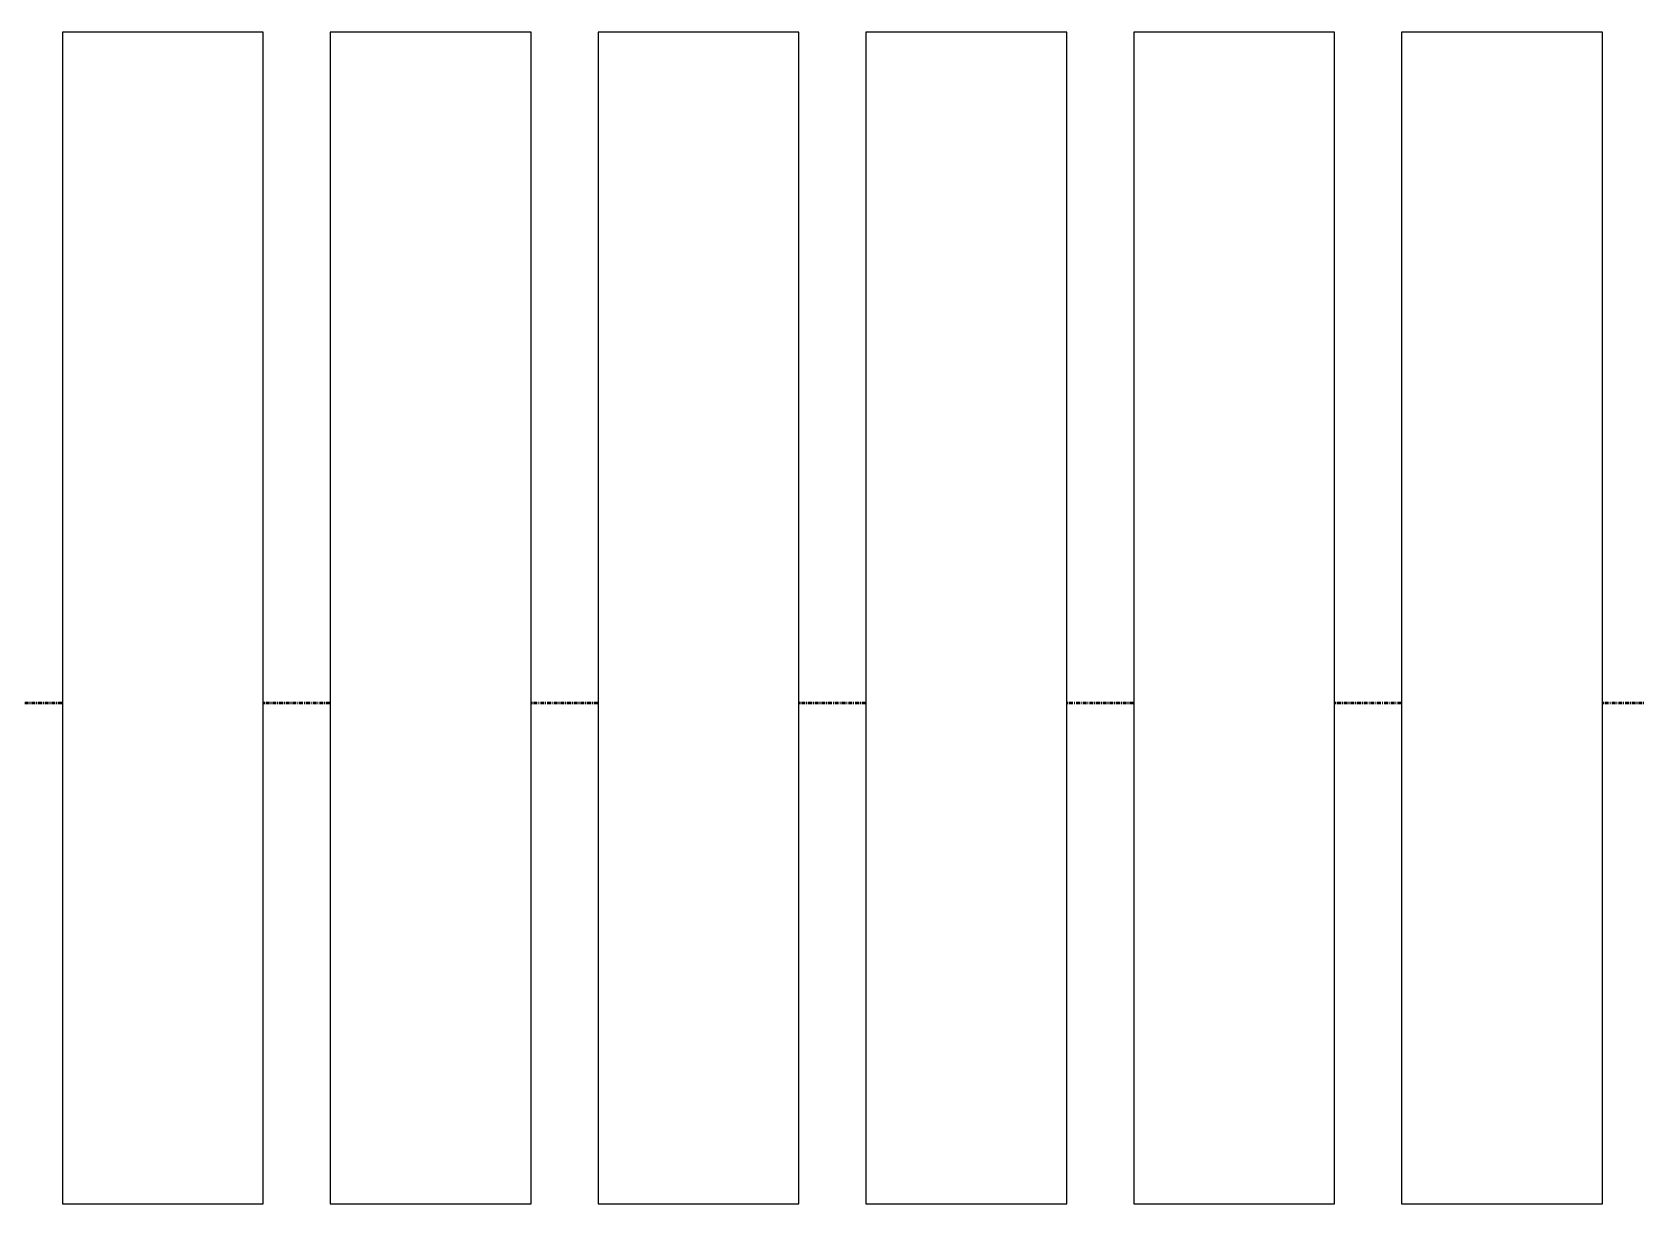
# Model space of a CAD drawing. Header units: millimetres. Extents: x -853432 to -773672, y -18171 to 22484.
# Drawn here: x -821478 to -819082, y -2346 to -596 of the extents above; entities that cross this region are included whole.
import ezdxf
from ezdxf.xclip import XClip

# ---------------------------------------------------------------- set-up
doc = ezdxf.new("R2010")
doc.units = ezdxf.units.MM
doc.header["$XCLIPFRAME"] = 0
doc.linetypes.add('DPA_Grid _ Level 100', pattern=[10, 5.5, -1.6, 1.3, -1.6])
doc.layers.add('000 - WIPEOUT', color=250, linetype='Continuous')
doc.layers.add('A11_ALU.SOLID SHEET', color=2, linetype='Continuous')
doc.layers.add('G-ANNO-SECL', color=3, linetype='Continuous', lineweight=9)

# ---------------------------------------------------------------- blocks, each defined once
blk = doc.blocks.new('*U1568')
at = {"color": 3}
for points in [[(-875, 2550), (875, 2550), (875, 2250), (-875, 2250)], [(-875, 2150), (875, 2150), (875, 1850), (-875, 1850)], [(-875, 1750), (875, 1750), (875, 1450), (-875, 1450)], [(-875, 1350), (875, 1350), (875, 1050), (-875, 1050)], [(-875, 950), (875, 950), (875, 650), (-875, 650)], [(-875, 550), (875, 550), (875, 250), (-875, 250)]]:
    blk.add_wipeout(points, dxfattribs=at).dxf.layer = '000 - WIPEOUT'
at = {"layer": 'A11_ALU.SOLID SHEET', "color": 0, "linetype": 'ByBlock'}
for points in [[(-875, 2250), (875, 2250), (875, 2550), (-875, 2550)], [(-875, 1850), (875, 1850), (875, 2150), (-875, 2150)], [(-875, 1450), (875, 1450), (875, 1750), (-875, 1750)], [(-875, 1050), (875, 1050), (875, 1350), (-875, 1350)], [(-875, 650), (875, 650), (875, 950), (-875, 950)], [(-875, 250), (875, 250), (875, 550), (-875, 550)]]:
    blk.add_lwpolyline(points, close=True, dxfattribs=at)
blk = doc.blocks.new('*U1697')
at = {"layer": 'A11_ALU.SOLID SHEET', "color": 0, "linetype": 'ByBlock', "rotation": 90}
blk.add_blockref('*U1568', (-74200, -5050.5), dxfattribs=at)

msp = doc.modelspace()

# ---------------------------------------------------------------- linework, layer by layer
at = {"layer": 'G-ANNO-SECL', "linetype": 'DPA_Grid _ Level 100', "lineweight": 50}
msp.add_line((-851398.6, -1598.3), (-776606.5, -1598.3), dxfattribs=at)

# ---------------------------------------------------------------- next in the draw order: block references
at = {"layer": 'A11_ALU.SOLID SHEET'}
ref = msp.add_blockref('*U1697', (-744682.4, 3579), dxfattribs=at)
XClip(ref).set_block_clipping_path([(-104690.1238047112, -9620.0029952966), (-34092.6543255156, 14392.9971737705)])

doc.saveas('drawing.dxf')
